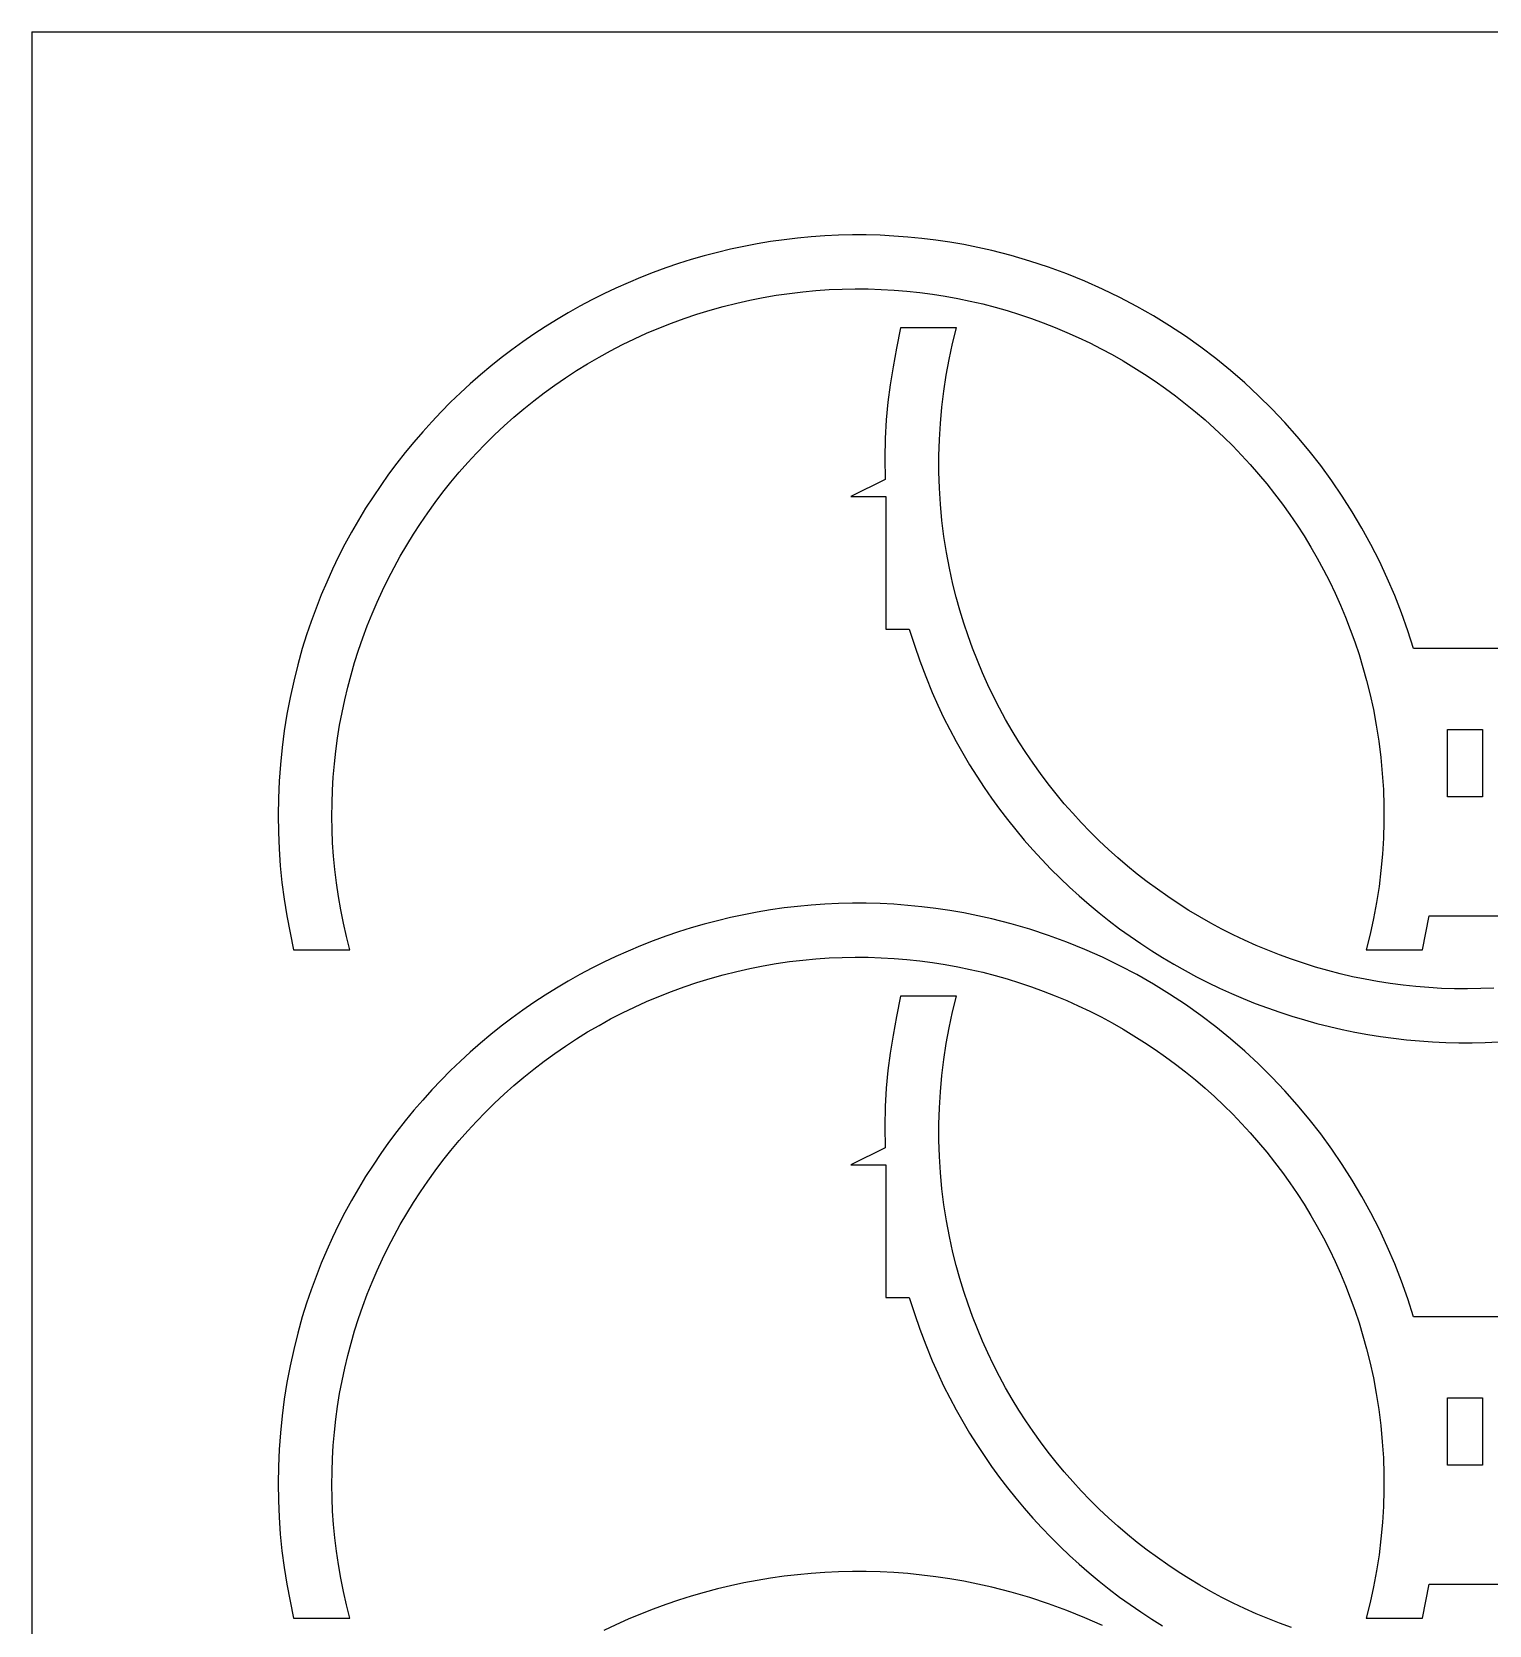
# Model space of a CAD drawing. Extents: x 378 to 958, y 20 to 900.
# Drawn here: x 378 to 486, y 782 to 900.1 of the extents above; entities that cross this region are included whole.
import ezdxf

# ---------------------------------------------------------------- set-up
doc = ezdxf.new("R2010")
doc.units = 0
doc.layers.get('0').update_dxf_attribs({"linetype": 'CONTINUOUS'})

msp = doc.modelspace()

# ---------------------------------------------------------------- linework, layer by layer
at = {"color": 0}
for q in [(958.0131, 900.108069), (378.0131, 20.108069)]:
    msp.add_line((378.0131, 900.108069), q, dxfattribs=at)
at = {"color": 4}
for p, q in [((433.771388, 884.701691), (432.771335, 884.559826)), ((434.776525, 884.820096), (433.771388, 884.701691)), ((435.786373, 884.914826), (434.776525, 884.820096)), ((436.800559, 884.985666), (435.786373, 884.914826)), ((437.818709, 885.0324), (436.800559, 884.985666)), ((438.840449, 885.054812), (437.818709, 885.0324)), ((439.865407, 885.052688), (438.840449, 885.054812)), ((440.89321, 885.025811), (439.865407, 885.052688)), ((441.923484, 884.973966), (440.89321, 885.025811)), ((442.955856, 884.896939), (441.923484, 884.973966)), ((443.989953, 884.794512), (442.955856, 884.896939)), ((445.025401, 884.666471), (443.989953, 884.794512)), ((427.860391, 883.506154), (426.89868, 883.228058)), ((428.829426, 883.762084), (427.860391, 883.506154)), ((429.805411, 883.995631), (428.829426, 883.762084)), ((430.787973, 884.206581), (429.805411, 883.995631)), ((431.776739, 884.394718), (430.787973, 884.206581)), ((432.771335, 884.559826), (431.776739, 884.394718)), ((446.061828, 884.512601), (445.025401, 884.666471)), ((447.098859, 884.332685), (446.061828, 884.512601)), ((448.136123, 884.126509), (447.098859, 884.332685)), ((449.173244, 883.893856), (448.136123, 884.126509)), ((450.599901, 883.529767), (449.173244, 883.893856)), ((452.004209, 883.120146), (450.599901, 883.529767)), ((424.99872, 882.606228), (424.061219, 882.262926)), ((425.944665, 882.928011), (424.99872, 882.606228)), ((426.89868, 883.228058), (425.944665, 882.928011)), ((453.385505, 882.665947), (452.004209, 883.120146)), ((454.743124, 882.16812), (453.385505, 882.665947)), ((422.213038, 881.512622), (421.303106, 881.106052)), ((423.132534, 881.898318), (422.213038, 881.512622)), ((424.061219, 882.262926), (423.132534, 881.898318)), ((456.076401, 881.62762), (454.743124, 882.16812)), ((457.384672, 881.045398), (456.076401, 881.62762)), ((419.513422, 880.231152), (418.634418, 879.763254)), ((420.403109, 880.678823), (419.513422, 880.231152)), ((421.303106, 881.106052), (420.403109, 880.678823)), ((429.268339, 879.751329), (430.261644, 880.000556)), ((430.261644, 880.000556), (431.241998, 880.219985)), ((431.241998, 880.219985), (432.222197, 880.413358)), ((432.222197, 880.413358), (433.201871, 880.580904)), ((433.201871, 880.580904), (434.180648, 880.722851)), ((434.180648, 880.722851), (435.158155, 880.83943)), ((435.158155, 880.83943), (436.134021, 880.930868)), ((436.134021, 880.930868), (437.107874, 880.997394)), ((437.107874, 880.997394), (438.079343, 881.039237)), ((438.079343, 881.039237), (439.048054, 881.056627)), ((439.048054, 881.056627), (440.013637, 881.049791)), ((440.013637, 881.049791), (440.97572, 881.018958)), ((440.97572, 881.018958), (441.933931, 880.964358)), ((441.933931, 880.964358), (442.887897, 880.886219)), ((442.887897, 880.886219), (443.837247, 880.78477)), ((443.837247, 880.78477), (444.78161, 880.66024)), ((444.78161, 880.66024), (445.720613, 880.512858)), ((445.720613, 880.512858), (446.653885, 880.342851)), ((446.653885, 880.342851), (447.581053, 880.15045)), ((447.581053, 880.15045), (448.501746, 879.935884)), ((458.667272, 880.422406), (457.384672, 881.045398)), ((459.923538, 879.759597), (458.667272, 880.422406)), ((416.90995, 878.767637), (416.065233, 878.24035)), ((417.766469, 879.275344), (416.90995, 878.767637)), ((418.634418, 879.763254), (417.766469, 879.275344)), ((425.421423, 878.517799), (426.363731, 878.860882)), ((426.363731, 878.860882), (427.319145, 879.181096)), ((427.319145, 879.181096), (428.287427, 879.478044)), ((428.287427, 879.478044), (429.268339, 879.751329)), ((448.501746, 879.935884), (449.415592, 879.699379)), ((449.415592, 879.699379), (450.322219, 879.441167)), ((450.322219, 879.441167), (451.221255, 879.161475)), ((451.221255, 879.161475), (452.112328, 878.860532)), ((452.112328, 878.860532), (452.995068, 878.538568)), ((461.152804, 879.057923), (459.923538, 879.759597)), ((462.354406, 878.318336), (461.152804, 879.057923)), ((415.232692, 877.693698), (414.412699, 877.127895)), ((416.065233, 878.24035), (415.232692, 877.693698)), ((422.675512, 877.35529), (423.577076, 877.764606)), ((423.577076, 877.764606), (424.492459, 878.152241)), ((424.492459, 878.152241), (425.421423, 878.517799)), ((442.402093, 878.162342), (442.107852, 876.660818)), ((446.564793, 878.162342), (442.402093, 878.162342)), ((446.27313, 877.000332), (446.564793, 878.162342)), ((452.995068, 878.538568), (453.869101, 878.19581)), ((453.869101, 878.19581), (454.734055, 877.832488)), ((454.734055, 877.832488), (455.58956, 877.44883)), ((463.52768, 877.541789), (462.354406, 878.318336)), ((413.605629, 876.543159), (412.811854, 875.939703)), ((414.412699, 877.127895), (413.605629, 876.543159)), ((420.056112, 876.001216), (420.914792, 876.473199)), ((420.914792, 876.473199), (421.788005, 876.924689)), ((421.788005, 876.924689), (422.675512, 877.35529)), ((442.107852, 876.660818), (441.854652, 875.269064)), ((446.018095, 875.829347), (446.27313, 877.000332)), ((455.58956, 877.44883), (456.435243, 877.045066)), ((456.435243, 877.045066), (457.270732, 876.621424)), ((457.270732, 876.621424), (458.095656, 876.178133)), ((464.671961, 876.729234), (463.52768, 877.541789)), ((465.786585, 875.881623), (464.671961, 876.729234)), ((412.031748, 875.317744), (411.265684, 874.677498)), ((412.811854, 875.939703), (412.031748, 875.317744)), ((418.3833, 874.997358), (419.212202, 875.509137)), ((419.212202, 875.509137), (420.056112, 876.001216)), ((441.854652, 875.269064), (441.643917, 873.945817)), ((445.79969, 874.650592), (446.018095, 875.829347)), ((458.095656, 876.178133), (458.909642, 875.715421)), ((458.909642, 875.715421), (459.712319, 875.233519)), ((459.712319, 875.233519), (460.503315, 874.732653)), ((466.870888, 874.999909), (465.786585, 875.881623)), ((411.265684, 874.677498), (410.514034, 874.019178)), ((416.77147, 873.916283), (417.569643, 874.466274)), ((417.569643, 874.466274), (418.3833, 874.997358)), ((445.61792, 873.465275), (445.79969, 874.650592)), ((460.503315, 874.732653), (461.282258, 874.213054)), ((461.282258, 874.213054), (462.048776, 873.67495)), ((467.924204, 874.085044), (466.870888, 874.999909)), ((468.945869, 873.137981), (467.924204, 874.085044)), ((409.777174, 873.343002), (409.055474, 872.649185)), ((410.514034, 874.019178), (409.777174, 873.343002)), ((415.222524, 872.761161), (415.989018, 873.347779)), ((415.989018, 873.347779), (416.77147, 873.916283)), ((441.643917, 873.945817), (441.477068, 872.649817)), ((445.472787, 872.274603), (445.61792, 873.465275)), ((462.048776, 873.67495), (462.802498, 873.118569)), ((462.802498, 873.118569), (463.543051, 872.544141)), ((469.93522, 872.159671), (468.945869, 873.137981)), ((408.34931, 871.937941), (407.659054, 871.209487)), ((409.055474, 872.649185), (408.34931, 871.937941)), ((413.738365, 871.535162), (414.472228, 872.156823)), ((414.472228, 872.156823), (415.222524, 872.761161)), ((441.477068, 872.649817), (441.355528, 871.339801)), ((445.364297, 871.079783), (445.472787, 872.274603)), ((463.543051, 872.544141), (464.270063, 871.951895)), ((464.270063, 871.951895), (464.983164, 871.342059)), ((470.891591, 871.151068), (469.93522, 872.159671)), ((407.659054, 871.209487), (406.985079, 870.464038)), ((412.320894, 870.241456), (413.021175, 870.896574)), ((413.021175, 870.896574), (413.738365, 871.535162)), ((441.355528, 871.339801), (441.280721, 869.974507)), ((445.292452, 869.882023), (445.364297, 871.079783)), ((464.983164, 871.342059), (465.68198, 870.714862)), ((465.68198, 870.714862), (466.366141, 870.070532)), ((471.814318, 870.113122), (470.891591, 871.151068)), ((406.327759, 869.70181), (405.687466, 868.923017)), ((406.985079, 870.464038), (406.327759, 869.70181)), ((410.972014, 868.883212), (411.637762, 869.570203)), ((411.637762, 869.570203), (412.320894, 870.241456)), ((441.280721, 869.974507), (441.254068, 868.512675)), ((445.257255, 868.682529), (445.292452, 869.882023)), ((466.366141, 870.070532), (467.035273, 869.4093)), ((467.035273, 869.4093), (467.689006, 868.731393)), ((472.702736, 869.046788), (471.814318, 870.113122)), ((405.687466, 868.923017), (405.064575, 868.127876)), ((409.693626, 867.4636), (410.32389, 868.180879)), ((410.32389, 868.180879), (410.972014, 868.883212)), ((441.254068, 868.512675), (441.276993, 866.913042)), ((445.258712, 867.48251), (445.257255, 868.682529)), ((467.689006, 868.731393), (468.326968, 868.03704)), ((473.556182, 867.953016), (472.702736, 869.046788)), ((404.459458, 867.316601), (403.872488, 866.48941)), ((405.064575, 868.127876), (404.459458, 867.316601)), ((409.081461, 866.731771), (409.693626, 867.4636)), ((445.296825, 866.283171), (445.258712, 867.48251)), ((468.326968, 868.03704), (468.948786, 867.32647)), ((468.948786, 867.32647), (469.55409, 866.599913)), ((474.373991, 866.83276), (473.556182, 867.953016)), ((403.872488, 866.48941), (403.30404, 865.646516)), ((407.912378, 865.22605), (408.487633, 865.985789)), ((408.487633, 865.985789), (409.081461, 866.731771)), ((441.276993, 866.913042), (438.712993, 865.663142)), ((445.371598, 865.08572), (445.296825, 866.283171)), ((469.55409, 866.599913), (470.142506, 865.857596)), ((470.142506, 865.857596), (470.713663, 865.099748)), ((475.155497, 865.686971), (474.373991, 866.83276)), ((402.754485, 864.788135), (402.224198, 863.914483)), ((403.30404, 865.646516), (402.754485, 864.788135)), ((407.355936, 864.452949), (407.912378, 865.22605)), ((438.712993, 865.663142), (441.312793, 865.663142)), ((441.312793, 865.663142), (441.312793, 855.832342)), ((445.483035, 863.891365), (445.371598, 865.08572)), ((470.713663, 865.099748), (471.26719, 864.326599)), ((475.900038, 864.516603), (475.155497, 865.686971)), ((402.224198, 863.914483), (401.713552, 863.025775)), ((406.300437, 862.86825), (406.818543, 863.666884)), ((406.818543, 863.666884), (407.355936, 864.452949)), ((445.631139, 862.701313), (445.483035, 863.891365)), ((471.26719, 864.326599), (471.802714, 863.538377)), ((471.802714, 863.538377), (472.319863, 862.735311)), ((476.606948, 863.322607), (475.900038, 864.516603)), ((401.713552, 863.025775), (401.222919, 862.122228)), ((405.801857, 862.057444), (406.300437, 862.86825)), ((445.815915, 861.51677), (445.631139, 862.701313)), ((472.319863, 862.735311), (472.818267, 861.91763)), ((477.275563, 862.105935), (476.606948, 863.322607)), ((400.752673, 861.204055), (400.303188, 860.271474)), ((401.222919, 862.122228), (400.752673, 861.204055)), ((404.864222, 860.400898), (405.323039, 861.234861)), ((405.323039, 861.234861), (405.801857, 862.057444)), ((446.037365, 860.338944), (445.815915, 861.51677)), ((472.818267, 861.91763), (473.297552, 861.085562)), ((473.297552, 861.085562), (473.757347, 860.239337)), ((477.905218, 860.867541), (477.275563, 862.105935)), ((400.303188, 860.271474), (399.874836, 859.324698)), ((404.425644, 859.555952), (404.864222, 860.400898)), ((446.295493, 859.169042), (446.037365, 860.338944)), ((473.757347, 860.239337), (474.19728, 859.379183)), ((478.495249, 859.608376), (477.905218, 860.867541)), ((399.874836, 859.324698), (399.467991, 858.363944)), ((403.610152, 857.834692), (404.007541, 858.700418)), ((404.007541, 858.700418), (404.425644, 859.555952)), ((446.539941, 858.193812), (446.295493, 859.169042)), ((474.19728, 859.379183), (474.61698, 858.505329)), ((479.044992, 858.329393), (478.495249, 859.608376)), ((399.467991, 858.363944), (399.083026, 857.389428)), ((403.233715, 856.959171), (403.610152, 857.834692)), ((446.807598, 857.230452), (446.539941, 858.193812)), ((474.61698, 858.505329), (475.016074, 857.618004)), ((475.016074, 857.618004), (475.394191, 856.717437)), ((479.553781, 857.031543), (479.044992, 858.329393)), ((398.720315, 856.401364), (398.38023, 855.399968)), ((399.083026, 857.389428), (398.720315, 856.401364)), ((402.878468, 856.074251), (403.233715, 856.959171)), ((447.098091, 856.279192), (446.807598, 857.230452)), ((475.394191, 856.717437), (475.750959, 855.803856)), ((480.020954, 855.71578), (479.553781, 857.031543)), ((398.38023, 855.399968), (398.063144, 854.385456)), ((402.232492, 854.277799), (402.544647, 855.180328)), ((402.544647, 855.180328), (402.878468, 856.074251)), ((441.312793, 855.832342), (443.048693, 855.832342)), ((443.048693, 855.832342), (443.447071, 854.632915)), ((447.411049, 855.340259), (447.098091, 856.279192)), ((447.7461, 854.413884), (447.411049, 855.340259)), ((475.750959, 855.803856), (476.086006, 854.87749)), ((480.445844, 854.383056), (480.020954, 855.71578)), ((398.063144, 854.385456), (397.724853, 853.189574)), ((401.942239, 853.367059), (402.232492, 854.277799)), ((443.447071, 854.632915), (443.847193, 853.469479)), ((448.102871, 853.500294), (447.7461, 854.413884)), ((476.086006, 854.87749), (476.398959, 853.938568)), ((480.448244, 854.385456), (480.445844, 854.383056)), ((488.056344, 854.385456), (480.448244, 854.385456)), ((397.724853, 853.189574), (397.421574, 851.981173)), ((401.674126, 852.448505), (401.942239, 853.367059)), ((443.847193, 853.469479), (444.274915, 852.313075)), ((448.480992, 852.599719), (448.102871, 853.500294)), ((476.398959, 853.938568), (476.689448, 852.98732)), ((476.689448, 852.98732), (476.9571, 852.023973)), ((397.421574, 851.981173), (397.153411, 850.761745)), ((401.428391, 851.522533), (401.674126, 852.448505)), ((444.274915, 852.313075), (444.756093, 851.134742)), ((448.88009, 851.712386), (448.480992, 852.599719)), ((449.299793, 850.838526), (448.88009, 851.712386)), ((476.9571, 852.023973), (477.201544, 851.048756)), ((397.153411, 850.761745), (396.920469, 849.532781)), ((401.005008, 849.64992), (401.205273, 850.589539)), ((401.205273, 850.589539), (401.428391, 851.522533)), ((444.756093, 851.134742), (445.169733, 850.204897)), ((449.739729, 849.978367), (449.299793, 850.838526)), ((477.201544, 851.048756), (477.459607, 849.879116)), ((396.920469, 849.532781), (396.722852, 848.295773)), ((400.827834, 848.704071), (401.005008, 849.64992)), ((445.169733, 850.204897), (445.603123, 849.289226)), ((445.603123, 849.289226), (446.055915, 848.387889)), ((450.199528, 849.132137), (449.739729, 849.978367)), ((477.459607, 849.879116), (477.681008, 848.701446)), ((396.722852, 848.295773), (396.560665, 847.052214)), ((400.67399, 847.752389), (400.827834, 848.704071)), ((446.055915, 848.387889), (446.527762, 847.50105)), ((450.678816, 848.300065), (450.199528, 849.132137)), ((451.177222, 847.48238), (450.678816, 848.300065)), ((477.681008, 848.701446), (477.865749, 847.516971)), ((396.560665, 847.052214), (396.43401, 845.803594)), ((400.543712, 846.79527), (400.67399, 847.752389)), ((446.527762, 847.50105), (447.018316, 846.628872)), ((451.694374, 846.679312), (451.177222, 847.48238)), ((477.865749, 847.516971), (478.013832, 846.326911)), ((396.43401, 845.803594), (396.342994, 844.551406)), ((400.354808, 844.866305), (400.437239, 845.83311)), ((400.437239, 845.83311), (400.543712, 846.79527)), ((447.018316, 846.628872), (447.52723, 845.771516)), ((447.52723, 845.771516), (448.054157, 844.929146)), ((452.2299, 845.891088), (451.694374, 846.679312)), ((452.783429, 845.117937), (452.2299, 845.891088)), ((478.013832, 846.326911), (478.125259, 845.132488)), ((396.342994, 844.551406), (396.28772, 843.297141)), ((400.296658, 843.895252), (400.354808, 844.866305)), ((448.054157, 844.929146), (448.598749, 844.101925)), ((453.354588, 844.360089), (452.783429, 845.117937)), ((478.125259, 845.132488), (478.200031, 843.934926)), ((400.263025, 842.920347), (400.296658, 843.895252)), ((448.598749, 844.101925), (449.160659, 843.290014)), ((453.943006, 843.617771), (453.354588, 844.360089)), ((454.548311, 842.891214), (453.943006, 843.617771)), ((478.200031, 843.934926), (478.238151, 842.735445)), ((396.28772, 843.297141), (396.268293, 842.042292)), ((400.254148, 841.941985), (400.263025, 842.920347)), ((449.160659, 843.290014), (449.73954, 842.493576)), ((449.73954, 842.493576), (450.335044, 841.712774)), ((455.170131, 842.180645), (454.548311, 842.891214)), ((455.808093, 841.486293), (455.170131, 842.180645)), ((478.238151, 842.735445), (478.239619, 841.535269)), ((396.268293, 842.042292), (396.284816, 840.78835)), ((400.270265, 840.960564), (400.254148, 841.941985)), ((450.335044, 841.712774), (450.946824, 840.947771)), ((456.461827, 840.808388), (455.808093, 841.486293)), ((478.239619, 841.535269), (478.204439, 840.335618)), ((396.284816, 840.78835), (396.337394, 839.536806)), ((400.311612, 839.97648), (400.270265, 840.960564)), ((400.378429, 838.990128), (400.311612, 839.97648)), ((450.946824, 840.947771), (451.574532, 840.198728)), ((451.574532, 840.198728), (452.217822, 839.46581)), ((457.130961, 840.147157), (456.461827, 840.808388)), ((457.815122, 839.502831), (457.130961, 840.147157)), ((478.204439, 840.335618), (478.132611, 839.137716)), ((396.337394, 839.536806), (396.426132, 838.289153)), ((400.470952, 838.001904), (400.378429, 838.990128)), ((452.217822, 839.46581), (452.876345, 838.749177)), ((452.876345, 838.749177), (453.549755, 838.048993)), ((458.513939, 838.875636), (457.815122, 839.502831)), ((459.227039, 838.265803), (458.513939, 838.875636)), ((478.132611, 839.137716), (478.024137, 837.942784)), ((396.426132, 838.289153), (396.551133, 837.046883)), ((400.58942, 837.012206), (400.470952, 838.001904)), ((453.549755, 838.048993), (454.237705, 837.365421)), ((459.954052, 837.67356), (459.227039, 838.265803)), ((460.694605, 837.099136), (459.954052, 837.67356)), ((478.024137, 837.942784), (477.879019, 836.752045)), ((396.551133, 837.046883), (396.712503, 835.811486)), ((400.734069, 836.021429), (400.58942, 837.012206)), ((454.237705, 837.365421), (454.939846, 836.698622)), ((454.939846, 836.698622), (455.655831, 836.048761)), ((461.448326, 836.54276), (460.694605, 837.099136)), ((462.214843, 836.00466), (461.448326, 836.54276)), ((477.879019, 836.752045), (477.697259, 835.566721)), ((396.712503, 835.811486), (396.910344, 834.584456)), ((400.905139, 835.029969), (400.734069, 836.021429)), ((433.771388, 835.158384), (432.771335, 835.016519)), ((434.776525, 835.276789), (433.771388, 835.158384)), ((435.786373, 835.371519), (434.776525, 835.276789)), ((436.800559, 835.442359), (435.786373, 835.371519)), ((437.818709, 835.489092), (436.800559, 835.442359)), ((438.840449, 835.511505), (437.818709, 835.489092)), ((439.865407, 835.509381), (438.840449, 835.511505)), ((440.89321, 835.482504), (439.865407, 835.509381)), ((441.923484, 835.430659), (440.89321, 835.482504)), ((442.955856, 835.353632), (441.923484, 835.430659)), ((443.989953, 835.251205), (442.955856, 835.353632)), ((445.025401, 835.123164), (443.989953, 835.251205)), ((446.061828, 834.969294), (445.025401, 835.123164)), ((455.655831, 836.048761), (456.385314, 835.415998)), ((456.385314, 835.415998), (457.127946, 834.800497)), ((462.993786, 835.485065), (462.214843, 836.00466)), ((463.78478, 834.984204), (462.993786, 835.485065)), ((477.697259, 835.566721), (477.478859, 834.388033)), ((396.910344, 834.584456), (397.416544, 832.055456)), ((401.102866, 834.038223), (400.905139, 835.029969)), ((401.327489, 833.046586), (401.102866, 834.038223)), ((427.860391, 833.962847), (426.89868, 833.684751)), ((428.829426, 834.218777), (427.860391, 833.962847)), ((429.805411, 834.452324), (428.829426, 834.218777)), ((430.787973, 834.663274), (429.805411, 834.452324)), ((431.776739, 834.851411), (430.787973, 834.663274)), ((432.771335, 835.016519), (431.776739, 834.851411)), ((447.098859, 834.789378), (446.061828, 834.969294)), ((448.136123, 834.583202), (447.098859, 834.789378)), ((449.173244, 834.350549), (448.136123, 834.583202)), ((450.599901, 833.98646), (449.173244, 834.350549)), ((452.004209, 833.576839), (450.599901, 833.98646)), ((457.127946, 834.800497), (457.883381, 834.20242)), ((457.883381, 834.20242), (458.65127, 833.62193)), ((464.587456, 834.502306), (463.78478, 834.984204)), ((465.401441, 834.0396), (464.587456, 834.502306)), ((466.226363, 833.596313), (465.401441, 834.0396)), ((477.478859, 834.388033), (477.22382, 833.217204)), ((481.094844, 832.055456), (481.601044, 834.584456)), ((481.601044, 834.584456), (486.903444, 834.584456)), ((401.579244, 832.055456), (401.327489, 833.046586)), ((424.061219, 832.719619), (423.132534, 832.355011)), ((424.99872, 833.062921), (424.061219, 832.719619)), ((425.944665, 833.384704), (424.99872, 833.062921)), ((426.89868, 833.684751), (425.944665, 833.384704)), ((453.385505, 833.12264), (452.004209, 833.576839)), ((454.743124, 832.624813), (453.385505, 833.12264)), ((458.65127, 833.62193), (459.431268, 833.059189)), ((459.431268, 833.059189), (460.223026, 832.514361)), ((467.06185, 833.172676), (466.226363, 833.596313)), ((467.907531, 832.768917), (467.06185, 833.172676)), ((468.763033, 832.385265), (467.907531, 832.768917)), ((477.22382, 833.217204), (476.932144, 832.055456)), ((397.416544, 832.055456), (401.579244, 832.055456)), ((421.303106, 831.562744), (420.403109, 831.135516)), ((422.213038, 831.969315), (421.303106, 831.562744)), ((423.132534, 832.355011), (422.213038, 831.969315)), ((456.076401, 832.084313), (454.743124, 832.624813)), ((457.384672, 831.502091), (456.076401, 832.084313)), ((460.223026, 832.514361), (461.026197, 831.987607)), ((461.026197, 831.987607), (461.840433, 831.47909)), ((469.627985, 832.021948), (468.763033, 832.385265)), ((470.502015, 831.679195), (469.627985, 832.021948)), ((471.384751, 831.357235), (470.502015, 831.679195)), ((476.932144, 832.055456), (481.094844, 832.055456)), ((419.513422, 830.687845), (418.634418, 830.219947)), ((420.403109, 831.135516), (419.513422, 830.687845)), ((429.268339, 830.208022), (430.261644, 830.457249)), ((430.261644, 830.457249), (431.241998, 830.676678)), ((431.241998, 830.676678), (432.222197, 830.870051)), ((432.222197, 830.870051), (433.201871, 831.037596)), ((433.201871, 831.037596), (434.180648, 831.179544)), ((434.180648, 831.179544), (435.158155, 831.296123)), ((435.158155, 831.296123), (436.134021, 831.387561)), ((436.134021, 831.387561), (437.107874, 831.454087)), ((437.107874, 831.454087), (438.079343, 831.49593)), ((438.079343, 831.49593), (439.048054, 831.51332)), ((439.048054, 831.51332), (440.013637, 831.506484)), ((440.013637, 831.506484), (440.97572, 831.475651)), ((440.97572, 831.475651), (441.933931, 831.421051)), ((441.933931, 831.421051), (442.887897, 831.342912)), ((442.887897, 831.342912), (443.837247, 831.241463)), ((443.837247, 831.241463), (444.78161, 831.116933)), ((444.78161, 831.116933), (445.720613, 830.969551)), ((445.720613, 830.969551), (446.653885, 830.799544)), ((446.653885, 830.799544), (447.581053, 830.607143)), ((447.581053, 830.607143), (448.501746, 830.392576)), ((448.501746, 830.392576), (449.415592, 830.156072)), ((458.667272, 830.879099), (457.384672, 831.502091)), ((459.923538, 830.21629), (458.667272, 830.879099)), ((461.840433, 831.47909), (462.665388, 830.988973)), ((462.665388, 830.988973), (463.500714, 830.517418)), ((463.500714, 830.517418), (464.346063, 830.064589)), ((472.275822, 831.056297), (471.384751, 831.357235)), ((473.174854, 830.77661), (472.275822, 831.056297)), ((474.081478, 830.518402), (473.174854, 830.77661)), ((474.995319, 830.281903), (474.081478, 830.518402)), ((416.90995, 829.22433), (416.065233, 828.697043)), ((417.766469, 829.732036), (416.90995, 829.22433)), ((418.634418, 830.219947), (417.766469, 829.732036)), ((425.421423, 828.974491), (426.363731, 829.317575)), ((426.363731, 829.317575), (427.319145, 829.637789)), ((427.319145, 829.637789), (428.287427, 829.934737)), ((428.287427, 829.934737), (429.268339, 830.208022)), ((449.415592, 830.156072), (450.322219, 829.89786)), ((450.322219, 829.89786), (451.221255, 829.618168)), ((451.221255, 829.618168), (452.112328, 829.317225)), ((452.112328, 829.317225), (452.995068, 828.99526)), ((461.152804, 829.514615), (459.923538, 830.21629)), ((462.354406, 828.775029), (461.152804, 829.514615)), ((464.346063, 830.064589), (465.201088, 829.630646)), ((465.201088, 829.630646), (466.065443, 829.215754)), ((466.065443, 829.215754), (466.938779, 828.820075)), ((475.916008, 830.06734), (474.995319, 830.281903)), ((476.843172, 829.874943), (475.916008, 830.06734)), ((477.776438, 829.70494), (476.843172, 829.874943)), ((478.715436, 829.557561), (477.776438, 829.70494)), ((479.659793, 829.433034), (478.715436, 829.557561)), ((480.609138, 829.331588), (479.659793, 829.433034)), ((481.563099, 829.253451), (480.609138, 829.331588)), ((482.521303, 829.198853), (481.563099, 829.253451)), ((483.483379, 829.168022), (482.521303, 829.198853)), ((484.448956, 829.161187), (483.483379, 829.168022)), ((485.41766, 829.178577), (484.448956, 829.161187)), ((486.389121, 829.22042), (485.41766, 829.178577)), ((415.232692, 828.15039), (414.412699, 827.584588)), ((416.065233, 828.697043), (415.232692, 828.15039)), ((422.675512, 827.811983), (423.577076, 828.221299)), ((423.577076, 828.221299), (424.492459, 828.608934)), ((424.492459, 828.608934), (425.421423, 828.974491)), ((442.402093, 828.619035), (442.107852, 827.117511)), ((446.564793, 828.619035), (442.402093, 828.619035)), ((446.27313, 827.457025), (446.564793, 828.619035)), ((452.995068, 828.99526), (453.869101, 828.652503)), ((453.869101, 828.652503), (454.734055, 828.289181)), ((454.734055, 828.289181), (455.58956, 827.905523)), ((463.52768, 827.998482), (462.354406, 828.775029)), ((464.671961, 827.185927), (463.52768, 827.998482)), ((466.938779, 828.820075), (467.820749, 828.443771)), ((467.820749, 828.443771), (468.711006, 828.087004)), ((468.711006, 828.087004), (469.609203, 827.749938)), ((413.605629, 826.999852), (412.811854, 826.396396)), ((414.412699, 827.584588), (413.605629, 826.999852)), ((420.056112, 826.457909), (420.914792, 826.929892)), ((420.914792, 826.929892), (421.788005, 827.381382)), ((421.788005, 827.381382), (422.675512, 827.811983)), ((442.107852, 827.117511), (441.854652, 825.725757)), ((446.018095, 826.28604), (446.27313, 827.457025)), ((455.58956, 827.905523), (456.435243, 827.501759)), ((456.435243, 827.501759), (457.270732, 827.078117)), ((457.270732, 827.078117), (458.095656, 826.634826)), ((465.786585, 826.338316), (464.671961, 827.185927)), ((469.609203, 827.749938), (470.514991, 827.432735)), ((470.514991, 827.432735), (471.428025, 827.135558)), ((471.428025, 827.135558), (472.347956, 826.858569)), ((472.347956, 826.858569), (473.274437, 826.60193)), ((412.031748, 825.774437), (411.265684, 825.134191)), ((412.811854, 826.396396), (412.031748, 825.774437)), ((418.3833, 825.45405), (419.212202, 825.96583)), ((419.212202, 825.96583), (420.056112, 826.457909)), ((441.854652, 825.725757), (441.643917, 824.40251)), ((445.79969, 825.107285), (446.018095, 826.28604)), ((458.095656, 826.634826), (458.909642, 826.172114)), ((458.909642, 826.172114), (459.712319, 825.690211)), ((459.712319, 825.690211), (460.503315, 825.189346)), ((466.870888, 825.456602), (465.786585, 826.338316)), ((473.274437, 826.60193), (474.20712, 826.365805)), ((474.20712, 826.365805), (475.145659, 826.150356)), ((475.145659, 826.150356), (476.089707, 825.955745)), ((476.089707, 825.955745), (477.038914, 825.782135)), ((477.038914, 825.782135), (477.992936, 825.629689)), ((477.992936, 825.629689), (478.951423, 825.49857)), ((410.514034, 824.475871), (409.777174, 823.799695)), ((411.265684, 825.134191), (410.514034, 824.475871)), ((416.77147, 824.372975), (417.569643, 824.922967)), ((417.569643, 824.922967), (418.3833, 825.45405)), ((445.61792, 823.921967), (445.79969, 825.107285)), ((460.503315, 825.189346), (461.282258, 824.669747)), ((461.282258, 824.669747), (462.048776, 824.131643)), ((467.924204, 824.541737), (466.870888, 825.456602)), ((468.945869, 823.594674), (467.924204, 824.541737)), ((478.951423, 825.49857), (479.914028, 825.388939)), ((479.914028, 825.388939), (480.880405, 825.300959)), ((480.880405, 825.300959), (481.850206, 825.234793)), ((481.850206, 825.234793), (482.823084, 825.190604)), ((482.823084, 825.190604), (483.798691, 825.168554)), ((483.798691, 825.168554), (484.776679, 825.168806)), ((484.776679, 825.168806), (485.756702, 825.191522)), ((485.756702, 825.191522), (486.738413, 825.236865)), ((409.777174, 823.799695), (409.055474, 823.105878)), ((415.222524, 823.217854), (415.989018, 823.804472)), ((415.989018, 823.804472), (416.77147, 824.372975)), ((441.643917, 824.40251), (441.477068, 823.10651)), ((445.472787, 822.731296), (445.61792, 823.921967)), ((462.048776, 824.131643), (462.802498, 823.575262)), ((462.802498, 823.575262), (463.543051, 823.000834)), ((469.93522, 822.616364), (468.945869, 823.594674)), ((408.34931, 822.394634), (407.659054, 821.66618)), ((409.055474, 823.105878), (408.34931, 822.394634)), ((413.738365, 821.991855), (414.472228, 822.613516)), ((414.472228, 822.613516), (415.222524, 823.217854)), ((441.477068, 823.10651), (441.355528, 821.796494)), ((445.364297, 821.536476), (445.472787, 822.731296)), ((463.543051, 823.000834), (464.270063, 822.408588)), ((464.270063, 822.408588), (464.983164, 821.798752)), ((470.891591, 821.607761), (469.93522, 822.616364)), ((406.985079, 820.920731), (406.327759, 820.158503)), ((407.659054, 821.66618), (406.985079, 820.920731)), ((412.320894, 820.698149), (413.021175, 821.353267)), ((413.021175, 821.353267), (413.738365, 821.991855)), ((441.355528, 821.796494), (441.280721, 820.4312)), ((445.292452, 820.338716), (445.364297, 821.536476)), ((464.983164, 821.798752), (465.68198, 821.171555)), ((465.68198, 821.171555), (466.366141, 820.527225)), ((471.814318, 820.569815), (470.891591, 821.607761)), ((406.327759, 820.158503), (405.687466, 819.37971)), ((410.972014, 819.339905), (411.637762, 820.026896)), ((411.637762, 820.026896), (412.320894, 820.698149)), ((441.280721, 820.4312), (441.254068, 818.969368)), ((445.257255, 819.139222), (445.292452, 820.338716)), ((466.366141, 820.527225), (467.035273, 819.865993)), ((467.035273, 819.865993), (467.689006, 819.188086)), ((472.702736, 819.503481), (471.814318, 820.569815)), ((405.064575, 818.584569), (404.459458, 817.773294)), ((405.687466, 819.37971), (405.064575, 818.584569)), ((409.693626, 817.920293), (410.32389, 818.637572)), ((410.32389, 818.637572), (410.972014, 819.339905)), ((441.254068, 818.969368), (441.276993, 817.369735)), ((445.258712, 817.939202), (445.257255, 819.139222)), ((467.689006, 819.188086), (468.326968, 818.493733)), ((473.556182, 818.409709), (472.702736, 819.503481)), ((404.459458, 817.773294), (403.872488, 816.946102)), ((409.081461, 817.188464), (409.693626, 817.920293)), ((441.276993, 817.369735), (438.712993, 816.119835)), ((445.296825, 816.739864), (445.258712, 817.939202)), ((468.326968, 818.493733), (468.948786, 817.783163)), ((468.948786, 817.783163), (469.55409, 817.056606)), ((474.373991, 817.289453), (473.556182, 818.409709)), ((403.872488, 816.946102), (403.30404, 816.103208)), ((407.912378, 815.682743), (408.487633, 816.442482)), ((408.487633, 816.442482), (409.081461, 817.188464)), ((445.371598, 815.542413), (445.296825, 816.739864)), ((469.55409, 817.056606), (470.142506, 816.314289)), ((470.142506, 816.314289), (470.713663, 815.556441)), ((475.155497, 816.143664), (474.373991, 817.289453)), ((402.754485, 815.244828), (402.224198, 814.371176)), ((403.30404, 816.103208), (402.754485, 815.244828)), ((407.355936, 814.909642), (407.912378, 815.682743)), ((438.712993, 816.119835), (441.312793, 816.119835)), ((441.312793, 816.119835), (441.312793, 806.289035)), ((445.483035, 814.348058), (445.371598, 815.542413)), ((470.713663, 815.556441), (471.26719, 814.783292)), ((475.900038, 814.973296), (475.155497, 816.143664)), ((402.224198, 814.371176), (401.713552, 813.482468)), ((406.300437, 813.324943), (406.818543, 814.123577)), ((406.818543, 814.123577), (407.355936, 814.909642)), ((445.631139, 813.158005), (445.483035, 814.348058)), ((471.26719, 814.783292), (471.802714, 813.99507)), ((471.802714, 813.99507), (472.319863, 813.192004)), ((476.606948, 813.7793), (475.900038, 814.973296)), ((401.713552, 813.482468), (401.222919, 812.578921)), ((405.801857, 812.514136), (406.300437, 813.324943)), ((445.815915, 811.973463), (445.631139, 813.158005)), ((472.319863, 813.192004), (472.818267, 812.374323)), ((477.275563, 812.562628), (476.606948, 813.7793)), ((400.752673, 811.660748), (400.303188, 810.728166)), ((401.222919, 812.578921), (400.752673, 811.660748)), ((404.864222, 810.857591), (405.323039, 811.691554)), ((405.323039, 811.691554), (405.801857, 812.514136)), ((446.037365, 810.795637), (445.815915, 811.973463)), ((472.818267, 812.374323), (473.297552, 811.542255)), ((473.297552, 811.542255), (473.757347, 810.69603)), ((477.905218, 811.324234), (477.275563, 812.562628)), ((400.303188, 810.728166), (399.874836, 809.781391)), ((404.425644, 810.012645), (404.864222, 810.857591)), ((446.295493, 809.625735), (446.037365, 810.795637)), ((473.757347, 810.69603), (474.19728, 809.835876)), ((478.495249, 810.065069), (477.905218, 811.324234)), ((399.874836, 809.781391), (399.467991, 808.820637)), ((403.610152, 808.291385), (404.007541, 809.15711)), ((404.007541, 809.15711), (404.425644, 810.012645)), ((446.539941, 808.650505), (446.295493, 809.625735)), ((474.19728, 809.835876), (474.61698, 808.962022)), ((479.044992, 808.786086), (478.495249, 810.065069)), ((399.467991, 808.820637), (399.083026, 807.846121)), ((403.233715, 807.415864), (403.610152, 808.291385)), ((446.807598, 807.687145), (446.539941, 808.650505)), ((474.61698, 808.962022), (475.016074, 808.074697)), ((475.016074, 808.074697), (475.394191, 807.17413)), ((479.553781, 807.488236), (479.044992, 808.786086)), ((398.720315, 806.858057), (398.38023, 805.856661)), ((399.083026, 807.846121), (398.720315, 806.858057)), ((402.878468, 806.530944), (403.233715, 807.415864)), ((447.098091, 806.735885), (446.807598, 807.687145)), ((447.411049, 805.796952), (447.098091, 806.735885)), ((475.394191, 807.17413), (475.750959, 806.260549)), ((480.020954, 806.172473), (479.553781, 807.488236)), ((398.38023, 805.856661), (398.063144, 804.842149)), ((402.232492, 804.734492), (402.544647, 805.637021)), ((402.544647, 805.637021), (402.878468, 806.530944)), ((441.312793, 806.289035), (443.048693, 806.289035)), ((443.048693, 806.289035), (443.447071, 805.089608)), ((447.7461, 804.870577), (447.411049, 805.796952)), ((475.750959, 806.260549), (476.086006, 805.334183)), ((480.445844, 804.839749), (480.020954, 806.172473)), ((398.063144, 804.842149), (397.724853, 803.646267)), ((401.942239, 803.823752), (402.232492, 804.734492)), ((443.447071, 805.089608), (443.847193, 803.926172)), ((448.102871, 803.956987), (447.7461, 804.870577)), ((476.086006, 805.334183), (476.398959, 804.395261)), ((476.398959, 804.395261), (476.689448, 803.444013)), ((480.448244, 804.842149), (480.445844, 804.839749)), ((488.056344, 804.842149), (480.448244, 804.842149)), ((397.724853, 803.646267), (397.421574, 802.437866)), ((401.674126, 802.905198), (401.942239, 803.823752)), ((443.847193, 803.926172), (444.274915, 802.769767)), ((448.480992, 803.056412), (448.102871, 803.956987)), ((476.689448, 803.444013), (476.9571, 802.480665)), ((397.421574, 802.437866), (397.153411, 801.218438)), ((401.428391, 801.979226), (401.674126, 802.905198)), ((444.274915, 802.769767), (444.756093, 801.591435)), ((448.88009, 802.169079), (448.480992, 803.056412)), ((449.299793, 801.295219), (448.88009, 802.169079)), ((476.9571, 802.480665), (477.201544, 801.505449)), ((397.153411, 801.218438), (396.920469, 799.989474)), ((401.005008, 800.106613), (401.205273, 801.046232)), ((401.205273, 801.046232), (401.428391, 801.979226)), ((444.756093, 801.591435), (445.169733, 800.66159)), ((449.739729, 800.43506), (449.299793, 801.295219)), ((477.201544, 801.505449), (477.459607, 800.335808)), ((396.920469, 799.989474), (396.722852, 798.752466)), ((400.827834, 799.160764), (401.005008, 800.106613)), ((445.169733, 800.66159), (445.603123, 799.745918)), ((445.603123, 799.745918), (446.055915, 798.844582)), ((450.199528, 799.58883), (449.739729, 800.43506)), ((477.459607, 800.335808), (477.681008, 799.158139)), ((396.722852, 798.752466), (396.560665, 797.508907)), ((400.67399, 798.209082), (400.827834, 799.160764)), ((446.055915, 798.844582), (446.527762, 797.957743)), ((450.678816, 798.756758), (450.199528, 799.58883)), ((451.177222, 797.939073), (450.678816, 798.756758)), ((477.681008, 799.158139), (477.865749, 797.973664)), ((396.560665, 797.508907), (396.43401, 796.260287)), ((400.543712, 797.251963), (400.67399, 798.209082)), ((446.527762, 797.957743), (447.018316, 797.085565)), ((451.694374, 797.136005), (451.177222, 797.939073)), ((477.865749, 797.973664), (478.013832, 796.783604)), ((396.43401, 796.260287), (396.342994, 795.008099)), ((400.354808, 795.322998), (400.437239, 796.289803)), ((400.437239, 796.289803), (400.543712, 797.251963)), ((447.018316, 797.085565), (447.52723, 796.228209)), ((447.52723, 796.228209), (448.054157, 795.385839)), ((452.2299, 796.347781), (451.694374, 797.136005)), ((452.783429, 795.57463), (452.2299, 796.347781)), ((478.013832, 796.783604), (478.125259, 795.589181)), ((396.342994, 795.008099), (396.28772, 793.753834)), ((400.296658, 794.351945), (400.354808, 795.322998)), ((448.054157, 795.385839), (448.598749, 794.558618)), ((453.354588, 794.816782), (452.783429, 795.57463)), ((478.125259, 795.589181), (478.200031, 794.391619)), ((396.28772, 793.753834), (396.268293, 792.498985)), ((400.263025, 793.37704), (400.296658, 794.351945)), ((448.598749, 794.558618), (449.160659, 793.746707)), ((449.160659, 793.746707), (449.73954, 792.950269)), ((453.943006, 794.074464), (453.354588, 794.816782)), ((454.548311, 793.347907), (453.943006, 794.074464)), ((478.200031, 794.391619), (478.238151, 793.192138)), ((400.254148, 792.398678), (400.263025, 793.37704)), ((449.73954, 792.950269), (450.335044, 792.169467)), ((455.170131, 792.637338), (454.548311, 793.347907)), ((455.808093, 791.942986), (455.170131, 792.637338)), ((478.238151, 793.192138), (478.239619, 791.991961)), ((396.268293, 792.498985), (396.284816, 791.245043)), ((400.270265, 791.417257), (400.254148, 792.398678)), ((400.311612, 790.433173), (400.270265, 791.417257)), ((450.335044, 792.169467), (450.946824, 791.404464)), ((450.946824, 791.404464), (451.574532, 790.655421)), ((456.461827, 791.265081), (455.808093, 791.942986)), ((478.239619, 791.991961), (478.204439, 790.792311)), ((396.284816, 791.245043), (396.337394, 789.993499)), ((400.378429, 789.44682), (400.311612, 790.433173)), ((451.574532, 790.655421), (452.217822, 789.922503)), ((457.130961, 790.60385), (456.461827, 791.265081)), ((457.815122, 789.959524), (457.130961, 790.60385)), ((478.204439, 790.792311), (478.132611, 789.594409)), ((396.337394, 789.993499), (396.426132, 788.745846)), ((400.470952, 788.458597), (400.378429, 789.44682)), ((452.217822, 789.922503), (452.876345, 789.20587)), ((452.876345, 789.20587), (453.549755, 788.505686)), ((458.513939, 789.332329), (457.815122, 789.959524)), ((459.227039, 788.722496), (458.513939, 789.332329)), ((478.132611, 789.594409), (478.024137, 788.399477)), ((396.426132, 788.745846), (396.551133, 787.503576)), ((400.58942, 787.468899), (400.470952, 788.458597)), ((453.549755, 788.505686), (454.237705, 787.822114)), ((454.237705, 787.822114), (454.939846, 787.155315)), ((459.954052, 788.130253), (459.227039, 788.722496)), ((460.694605, 787.555829), (459.954052, 788.130253)), ((478.024137, 788.399477), (477.879019, 787.208738)), ((396.551133, 787.503576), (396.712503, 786.268179)), ((400.734069, 786.478122), (400.58942, 787.468899)), ((454.939846, 787.155315), (455.655831, 786.505453)), ((461.448326, 786.999453), (460.694605, 787.555829)), ((462.214843, 786.461353), (461.448326, 786.999453)), ((477.879019, 787.208738), (477.697259, 786.023413)), ((396.712503, 786.268179), (396.910344, 785.041149)), ((400.905139, 785.486662), (400.734069, 786.478122)), ((401.102866, 784.494916), (400.905139, 785.486662)), ((432.771335, 785.473212), (431.776739, 785.308104)), ((433.771388, 785.615077), (432.771335, 785.473212)), ((434.776525, 785.733482), (433.771388, 785.615077)), ((435.786373, 785.828212), (434.776525, 785.733482)), ((436.800559, 785.899052), (435.786373, 785.828212)), ((437.818709, 785.945785), (436.800559, 785.899052)), ((438.840449, 785.968198), (437.818709, 785.945785)), ((439.865407, 785.966073), (438.840449, 785.968198)), ((440.89321, 785.939197), (439.865407, 785.966073)), ((441.923484, 785.887352), (440.89321, 785.939197)), ((442.955856, 785.810324), (441.923484, 785.887352)), ((443.989953, 785.707898), (442.955856, 785.810324)), ((445.025401, 785.579857), (443.989953, 785.707898)), ((446.061828, 785.425987), (445.025401, 785.579857)), ((455.655831, 786.505453), (456.385314, 785.872691)), ((456.385314, 785.872691), (457.127946, 785.25719)), ((462.993786, 785.941758), (462.214843, 786.461353)), ((463.78478, 785.440897), (462.993786, 785.941758)), ((477.697259, 786.023413), (477.478859, 784.844726)), ((396.910344, 785.041149), (397.416544, 782.512149)), ((401.327489, 783.503279), (401.102866, 784.494916)), ((427.860391, 784.41954), (426.89868, 784.141444)), ((428.829426, 784.67547), (427.860391, 784.41954)), ((429.805411, 784.909017), (428.829426, 784.67547)), ((430.787973, 785.119967), (429.805411, 784.909017)), ((431.776739, 785.308104), (430.787973, 785.119967)), ((447.098859, 785.246071), (446.061828, 785.425987)), ((448.136123, 785.039894), (447.098859, 785.246071)), ((449.173244, 784.807242), (448.136123, 785.039894)), ((450.599901, 784.443153), (449.173244, 784.807242)), ((452.004209, 784.033532), (450.599901, 784.443153)), ((457.127946, 785.25719), (457.883381, 784.659113)), ((457.883381, 784.659113), (458.65127, 784.078623)), ((464.587456, 784.958999), (463.78478, 785.440897)), ((465.401441, 784.496293), (464.587456, 784.958999)), ((466.226363, 784.053006), (465.401441, 784.496293)), ((477.478859, 784.844726), (477.22382, 783.673897)), ((481.094844, 782.512149), (481.601044, 785.041149)), ((481.601044, 785.041149), (486.903444, 785.041149)), ((401.579244, 782.512149), (401.327489, 783.503279)), ((424.061219, 783.176312), (423.132534, 782.811704)), ((424.99872, 783.519614), (424.061219, 783.176312)), ((425.944665, 783.841397), (424.99872, 783.519614)), ((426.89868, 784.141444), (425.944665, 783.841397)), ((453.385505, 783.579332), (452.004209, 784.033532)), ((454.743124, 783.081506), (453.385505, 783.579332)), ((458.65127, 784.078623), (459.431268, 783.515882)), ((459.431268, 783.515882), (460.223026, 782.971054)), ((467.06185, 783.629369), (466.226363, 784.053006)), ((467.907531, 783.22561), (467.06185, 783.629369)), ((468.763033, 782.841958), (467.907531, 783.22561)), ((477.22382, 783.673897), (476.932144, 782.512149)), ((397.416544, 782.512149), (401.579244, 782.512149)), ((421.303106, 782.019437), (420.403109, 781.592209)), ((422.213038, 782.426008), (421.303106, 782.019437)), ((423.132534, 782.811704), (422.213038, 782.426008)), ((456.076401, 782.541006), (454.743124, 783.081506)), ((457.384672, 781.958784), (456.076401, 782.541006)), ((460.223026, 782.971054), (461.026197, 782.4443)), ((461.026197, 782.4443), (461.840433, 781.935783)), ((469.627985, 782.478641), (468.763033, 782.841958)), ((470.502015, 782.135888), (469.627985, 782.478641)), ((471.384751, 781.813928), (470.502015, 782.135888)), ((476.932144, 782.512149), (481.094844, 782.512149))]:
    msp.add_line(p, q, dxfattribs=at)
at = {"color": 7}
for p, q in [((482.952444, 848.395956), (485.552244, 848.395956)), ((482.952444, 843.396356), (482.952444, 848.395956)), ((485.552244, 848.395956), (485.552244, 843.396356)), ((485.552244, 843.396356), (482.952444, 843.396356)), ((482.952444, 798.852649), (485.552244, 798.852649)), ((482.952444, 793.853049), (482.952444, 798.852649)), ((485.552244, 798.852649), (485.552244, 793.853049)), ((485.552244, 793.853049), (482.952444, 793.853049))]:
    msp.add_line(p, q, dxfattribs=at)

doc.saveas('drawing.dxf')
